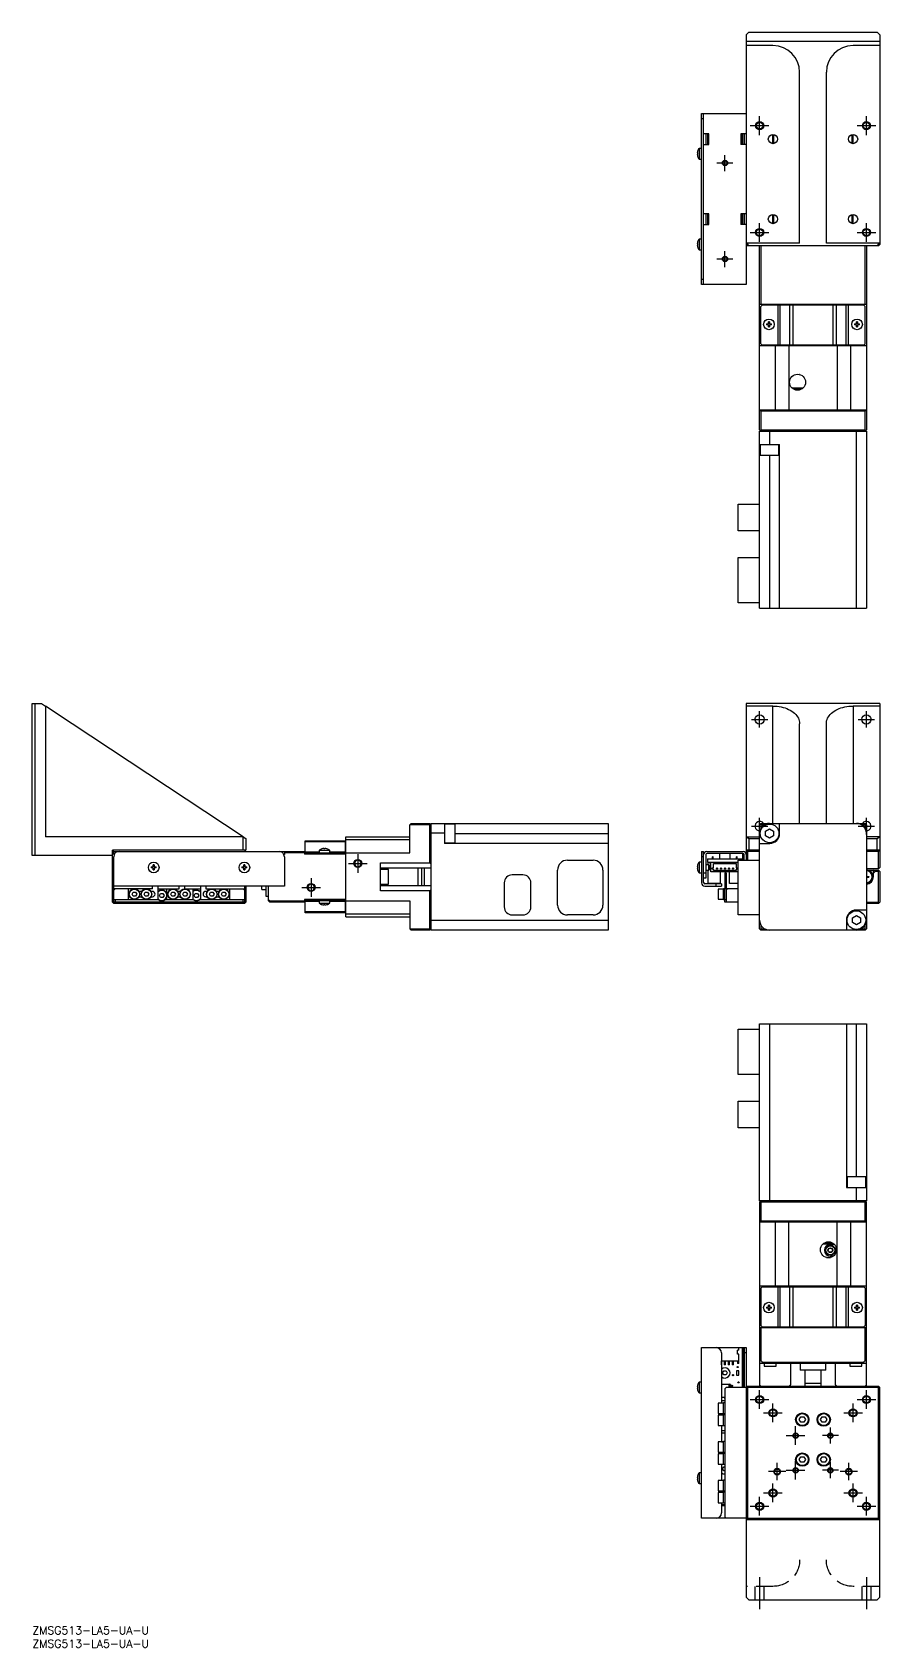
# Model space of a CAD drawing. Extents: x 0 to 679, y -8 to 598.
# Drawn here: x 0 to 318, y -8 to 598 of the extents above; entities that cross this region are included whole.
import ezdxf

# ---------------------------------------------------------------- set-up
doc = ezdxf.new("R2010")
doc.units = 0
doc.header["$LTSCALE"] = 0.5
doc.linetypes.add('CENTER', pattern=[50.8, 31.75, -6.35, 6.35, -6.35])
doc.linetypes.add('DASHED', pattern=[19.05, 12.7, -6.35])
for name, color, linetype in [('MSM_CENTER', 1, 'CENTER'), ('MSM_CONTINUOUS', 7, 'CONTINUOUS'), ('MSM_DASHED', 4, 'DASHED'), ('MSM_NARROW', 5, 'CONTINUOUS'), ('MSM_PART_NUMBER', 7, 'CONTINUOUS')]:
    doc.layers.add(name, color=color, linetype=linetype)
doc.styles.get("Standard").update_dxf_attribs({"font": 'txt.shx', "height": 1, "bigfont": 'bigfont.shx'})

# ---------------------------------------------------------------- blocks, each defined once
blk = doc.blocks.new('*U2')
at = {"layer": 'MSM_PART_NUMBER'}
blk.add_text('ZMSG513-LA5-UA-U', height=3, dxfattribs=at).set_placement((0, -3))
blk = doc.blocks.new('*U3')
at = {"layer": 'MSM_PART_NUMBER'}
blk.add_text('ZMSG513-LA5-UA-U', height=3, dxfattribs=at).set_placement((0, -8))

msp = doc.modelspace()

# ---------------------------------------------------------------- linework, layer by layer
at = {"layer": 'MSM_CENTER'}
for p, q in [((272.64, 559.12), (272.64, 566.12)), ((312.64, 559.12), (312.64, 566.12)), ((269.14, 562.62), (276.14, 562.62)), ((309.14, 562.62), (316.14, 562.62)), ((259.64, 545.62), (259.64, 551.62)), ((262.64, 548.62), (256.64, 548.62)), ((269.14, 522.62), (276.14, 522.62)), ((272.64, 519.12), (272.64, 526.12)), ((309.14, 522.62), (316.14, 522.62)), ((312.64, 519.12), (312.64, 526.12)), ((259.64, 509.62), (259.64, 515.62)), ((262.64, 512.62), (256.64, 512.62)), ((269.54, 340.03), (275.74, 340.03)), ((272.64, 336.93), (272.64, 343.13)), ((309.54, 340.03), (315.74, 340.03)), ((312.64, 336.93), (312.64, 343.13)), ((272.64, 296.93), (272.64, 303.13)), ((312.64, 296.93), (312.64, 303.13)), ((269.54, 300.03), (275.74, 300.03)), ((309.54, 300.03), (315.74, 300.03)), ((118.5, 286.03), (125.5, 286.03)), ((122, 289.53), (122, 282.53)), ((104.5, 280.53), (104.5, 273.53)), ((101, 277.03), (108, 277.03)), ((269.14, 85), (276.14, 85)), ((272.64, 81.5), (272.64, 88.5)), ((309.14, 85), (316.14, 85)), ((312.64, 81.5), (312.64, 88.5)), ((274.14, 80), (281.14, 80)), ((277.64, 76.5), (277.64, 83.5)), ((304.14, 80), (311.14, 80)), ((307.64, 76.5), (307.64, 83.5)), ((286.14, 68), (286.14, 75)), ((299.14, 68.5), (299.14, 74.5)), ((282.64, 71.5), (289.64, 71.5)), ((302.14, 71.5), (296.14, 71.5)), ((279.19, 54.75), (279.19, 61.25)), ((286.14, 55), (286.14, 62)), ((299.14, 55.5), (299.14, 61.5)), ((306.09, 54.75), (306.09, 61.25)), ((282.44, 58), (275.94, 58)), ((282.64, 58.5), (289.64, 58.5)), ((302.14, 58.5), (296.14, 58.5)), ((309.34, 58), (302.84, 58)), ((272.64, 41.5), (272.64, 48.5)), ((274.14, 50), (281.14, 50)), ((277.64, 46.5), (277.64, 53.5)), ((304.14, 50), (311.14, 50)), ((307.64, 46.5), (307.64, 53.5)), ((312.64, 41.5), (312.64, 48.5)), ((269.14, 45), (276.14, 45)), ((309.14, 45), (316.14, 45)), ((272.64, 18.5), (272.64, 6.5)), ((312.64, 18.5), (312.64, 6.5))]:
    msp.add_line(p, q, dxfattribs=at)
at = {"layer": 'MSM_CONTINUOUS'}
for p, q in [((268.64, 597.62), (267.64, 596.62)), ((267.64, 596.62), (267.64, 503.12)), ((317.64, 594.12), (267.64, 594.12)), ((268.64, 597.62), (316.64, 597.62)), ((317.64, 596.62), (316.64, 597.62)), ((317.64, 596.62), (317.64, 518.12)), ((277.64, 592.62), (267.64, 592.62)), ((317.64, 592.62), (307.64, 592.62)), ((287.64, 518.58), (287.64, 582.62)), ((297.64, 518.58), (297.64, 582.62)), ((250.84, 503.12), (250.84, 567.12)), ((250.84, 567.12), (267.64, 567.12)), ((251.64, 565.12), (250.84, 565.12)), ((251.64, 503.12), (251.64, 567.12)), ((253.64, 559.62), (251.64, 559.62)), ((252.44, 559.62), (252.44, 555.62)), ((253.14, 559.62), (253.14, 555.62)), ((253.64, 555.62), (253.64, 559.62)), ((267.64, 559.62), (265.64, 559.62)), ((265.64, 559.62), (265.64, 555.62)), ((266.14, 555.62), (266.14, 559.62)), ((266.34, 555.62), (266.34, 559.62)), ((266.84, 559.62), (266.84, 555.62)), ((277.64, 555.87), (277.64, 559.37)), ((277.99, 555.91), (277.99, 559.34)), ((307.29, 555.91), (307.29, 559.34)), ((307.64, 555.87), (307.64, 559.37)), ((249.25, 552.32), (249.38, 552.32)), ((249.38, 551.92), (249.25, 551.92)), ((249.38, 553.07), (249.38, 553.05)), ((249.38, 552.32), (249.38, 551.92)), ((249.38, 551.19), (249.38, 551.17)), ((249.94, 554.12), (249.94, 550.12)), ((250.84, 554.12), (249.94, 554.12)), ((251.64, 555.62), (253.64, 555.62)), ((267.64, 555.62), (265.64, 555.62)), ((249.94, 550.12), (250.84, 550.12)), ((253.64, 529.62), (251.64, 529.62)), ((252.44, 529.62), (252.44, 525.62)), ((253.14, 529.62), (253.14, 525.62)), ((253.64, 525.62), (253.64, 529.62)), ((267.64, 529.62), (265.64, 529.62)), ((265.64, 529.62), (265.64, 525.62)), ((266.14, 525.62), (266.14, 529.62)), ((266.34, 525.62), (266.34, 529.62)), ((266.84, 529.62), (266.84, 525.62)), ((277.64, 525.87), (277.64, 529.37)), ((277.99, 525.91), (277.99, 529.34)), ((307.29, 525.91), (307.29, 529.34)), ((307.64, 525.87), (307.64, 529.37)), ((251.64, 525.62), (253.64, 525.62)), ((267.64, 525.62), (265.64, 525.62)), ((249.25, 518.32), (249.38, 518.32)), ((249.38, 517.92), (249.25, 517.92)), ((249.38, 519.07), (249.38, 519.05)), ((249.38, 518.32), (249.38, 517.92)), ((249.38, 517.19), (249.38, 517.17)), ((249.94, 520.12), (249.94, 516.12)), ((250.84, 520.12), (249.94, 520.12)), ((249.94, 516.12), (250.84, 516.12)), ((267.64, 518.62), (267.68, 518.58)), ((267.64, 518.12), (268.14, 517.62)), ((267.68, 518.58), (268.64, 517.62)), ((287.64, 518.58), (267.68, 518.58)), ((267.89, 517.87), (268.14, 518.12)), ((317.14, 517.62), (268.14, 517.62)), ((272.64, 448.62), (272.64, 517.62)), ((273.14, 517.62), (273.14, 495.62)), ((317.6, 518.58), (297.64, 518.58)), ((312.14, 495.62), (312.14, 517.62)), ((312.64, 517.62), (312.64, 448.62)), ((316.64, 517.62), (317.6, 518.58)), ((317.14, 518.12), (317.39, 517.87)), ((317.64, 518.12), (317.14, 517.62)), ((317.6, 518.58), (317.64, 518.62)), ((250.84, 505.12), (251.64, 505.12)), ((267.64, 503.12), (250.84, 503.12)), ((312.64, 495.62), (272.64, 495.62)), ((273.64, 495.32), (273.14, 494.82)), ((273.14, 480.82), (273.14, 494.82)), ((311.64, 495.32), (273.64, 495.32)), ((278.39, 495.62), (278.39, 495.32)), ((278.89, 495.62), (278.89, 495.32)), ((279.52, 480.32), (279.52, 495.32)), ((280.22, 495.32), (280.22, 480.32)), ((283.99, 480.32), (283.99, 495.32)), ((284.39, 495.32), (284.39, 495.62)), ((285.05, 495.32), (285.05, 480.32)), ((287.84, 495.62), (287.64, 495.42)), ((297.64, 495.42), (287.64, 495.42)), ((287.64, 495.42), (287.64, 495.32)), ((297.64, 495.42), (297.44, 495.62)), ((297.64, 495.32), (297.64, 495.42)), ((300.22, 480.32), (300.22, 495.32)), ((300.89, 495.62), (300.89, 495.32)), ((301.28, 495.32), (301.28, 480.32)), ((305.05, 480.32), (305.05, 495.32)), ((305.76, 495.32), (305.76, 480.32)), ((306.39, 495.32), (306.39, 495.62)), ((306.89, 495.32), (306.89, 495.62)), ((312.14, 494.82), (311.64, 495.32)), ((312.14, 480.82), (312.14, 494.82)), ((275.21, 488.32), (275.94, 488.32)), ((275.94, 487.92), (275.21, 487.92)), ((275.94, 488.32), (275.94, 489.05)), ((275.94, 487.19), (275.94, 487.92)), ((276.34, 489.05), (276.34, 488.32)), ((276.34, 488.32), (277.07, 488.32)), ((276.34, 487.92), (276.34, 487.19)), ((277.07, 487.92), (276.34, 487.92)), ((308.21, 488.32), (308.94, 488.32)), ((308.94, 487.92), (308.21, 487.92)), ((308.94, 488.32), (308.94, 489.05)), ((308.94, 487.19), (308.94, 487.92)), ((309.34, 489.05), (309.34, 488.32)), ((309.34, 488.32), (310.07, 488.32)), ((309.34, 487.92), (309.34, 487.19)), ((310.07, 487.92), (309.34, 487.92)), ((312.64, 480.12), (272.64, 480.12)), ((273.14, 480.82), (273.64, 480.32)), ((311.64, 480.32), (273.64, 480.32)), ((278.39, 480.32), (278.39, 480.12)), ((278.64, 456.12), (278.64, 480.12)), ((281.64, 480.32), (281.64, 480.12)), ((282.64, 480.32), (282.64, 480.12)), ((283.64, 480.12), (283.64, 456.12)), ((284.76, 480.32), (284.76, 480.29)), ((284.76, 480.29), (300.52, 480.29)), ((285.36, 480.29), (285.36, 480.12)), ((285.81, 480.32), (285.81, 480.29)), ((286.4, 480.32), (286.4, 480.29)), ((287.86, 480.12), (287.86, 480.29)), ((290.36, 480.12), (290.36, 480.29)), ((294.91, 480.29), (294.91, 480.12)), ((297.41, 480.29), (297.41, 480.12)), ((298.88, 480.32), (298.88, 480.29)), ((299.46, 480.32), (299.46, 480.29)), ((299.91, 480.12), (299.91, 480.29)), ((300.52, 480.29), (300.52, 480.32)), ((301.64, 480.12), (301.64, 456.12)), ((302.64, 480.12), (302.64, 480.32)), ((303.64, 480.12), (303.64, 480.32)), ((306.64, 480.12), (306.64, 456.12)), ((306.89, 480.12), (306.89, 480.32)), ((311.64, 480.32), (312.14, 480.82)), ((287.42, 469.32), (287.42, 469.36)), ((287.61, 469.32), (287.42, 469.32)), ((288.88, 464.22), (284.8, 464.22)), ((288.5, 463.92), (285.18, 463.92)), ((273.14, 455.62), (272.64, 456.12)), ((272.64, 456.12), (312.64, 456.12)), ((273.14, 455.62), (273.14, 448.62)), ((312.14, 455.62), (273.14, 455.62)), ((312.64, 456.12), (312.14, 455.62)), ((312.14, 448.62), (312.14, 455.62)), ((272.64, 448.62), (273.14, 448.12)), ((272.89, 448.37), (273.14, 448.62)), ((273.14, 448.62), (312.14, 448.62)), ((312.14, 448.62), (312.39, 448.37)), ((312.64, 448.62), (312.14, 448.12)), ((272.64, 448.12), (312.64, 448.12)), ((272.64, 381.72), (272.64, 448.12)), ((272.64, 443.12), (280.13, 443.12)), ((272.87, 443.12), (272.87, 439.12)), ((276.34, 448.12), (276.34, 443.12)), ((279.87, 439.12), (279.87, 443.12)), ((280.13, 381.72), (280.13, 443.12)), ((308.94, 381.72), (308.94, 448.12)), ((312.64, 448.12), (312.64, 381.72)), ((272.87, 439.12), (279.87, 439.12)), ((276.43, 381.72), (276.43, 439.12)), ((264.64, 410.72), (264.64, 420.72)), ((264.64, 420.72), (272.64, 420.72)), ((272.64, 410.72), (264.64, 410.72)), ((264.64, 383.72), (264.64, 400.72)), ((264.64, 400.72), (272.64, 400.72)), ((272.64, 383.72), (264.64, 383.72)), ((272.64, 381.72), (312.64, 381.72)), ((0, 289.03), (0, 346.03)), ((0, 346.03), (3.5, 346.03)), ((1, 346.03), (1, 289.03)), ((3.5, 346.03), (5, 345.04)), ((317.64, 346.03), (267.64, 346.03)), ((267.64, 346.03), (267.64, 287.23)), ((317.64, 346.03), (317.64, 284.53)), ((5, 345.04), (5, 296.03)), ((15, 338.42), (5, 345.04)), ((277.64, 345.04), (267.64, 345.04)), ((277.64, 345.04), (278.42, 345.02)), ((277.64, 301.03), (277.64, 345.04)), ((278.42, 345.02), (279.2, 344.96)), ((279.2, 344.96), (279.97, 344.85)), ((279.97, 344.85), (280.73, 344.71)), ((280.73, 344.71), (281.46, 344.53)), ((281.46, 344.53), (282.18, 344.32)), ((282.18, 344.32), (282.86, 344.06)), ((282.86, 344.06), (283.51, 343.77)), ((283.51, 343.77), (284.13, 343.45)), ((284.13, 343.45), (284.71, 343.1)), ((284.71, 343.1), (285.24, 342.72)), ((285.24, 342.72), (285.73, 342.31)), ((285.73, 342.31), (286.16, 341.88)), ((286.16, 341.88), (286.55, 341.42)), ((286.55, 341.42), (286.88, 340.95)), ((286.88, 340.95), (287.15, 340.46)), ((287.15, 340.46), (287.36, 339.96)), ((287.36, 339.96), (287.51, 339.45)), ((287.51, 339.45), (287.61, 338.94)), ((297.67, 338.94), (297.76, 339.45)), ((297.76, 339.45), (297.91, 339.96)), ((297.91, 339.96), (298.13, 340.46)), ((298.13, 340.46), (298.4, 340.95)), ((298.4, 340.95), (298.73, 341.42)), ((298.73, 341.42), (299.11, 341.88)), ((299.11, 341.88), (299.55, 342.31)), ((299.55, 342.31), (300.03, 342.72)), ((300.03, 342.72), (300.57, 343.1)), ((300.57, 343.1), (301.14, 343.45)), ((301.14, 343.45), (301.76, 343.77)), ((301.76, 343.77), (302.41, 344.06)), ((302.41, 344.06), (303.1, 344.32)), ((303.1, 344.32), (303.81, 344.53)), ((303.81, 344.53), (304.55, 344.71)), ((304.55, 344.71), (305.3, 344.85)), ((305.3, 344.85), (306.07, 344.96)), ((306.07, 344.96), (306.85, 345.02)), ((306.85, 345.02), (307.64, 345.04)), ((317.64, 345.04), (307.64, 345.04)), ((307.64, 345.04), (307.64, 301.03)), ((79.04, 296.03), (15, 338.42)), ((287.61, 338.94), (287.64, 338.42)), ((287.64, 301.03), (287.64, 338.42)), ((297.64, 338.42), (297.67, 338.94)), ((297.64, 301.03), (297.64, 338.42)), ((142, 301.03), (141.5, 300.53)), ((141.5, 290.03), (141.5, 300.53)), ((149, 300.53), (141.5, 300.53)), ((142, 301.03), (149, 301.03)), ((149.5, 300.53), (149, 301.03)), ((149, 300.53), (149.25, 300.78)), ((149, 286.28), (149, 300.53)), ((149.5, 261.03), (149.5, 301.03)), ((149.5, 301.03), (215.9, 301.03)), ((154.5, 297.33), (149.5, 297.33)), ((154.5, 301.03), (154.5, 293.54)), ((158.5, 300.79), (154.5, 300.79)), ((158.5, 293.79), (158.5, 300.79)), ((158.5, 297.24), (215.9, 297.24)), ((215.9, 301.03), (215.9, 261.03)), ((272.64, 300.53), (273.14, 301.03)), ((272.64, 261.53), (272.64, 300.53)), ((272.89, 300.78), (273.14, 300.53)), ((273.14, 301.03), (312.14, 301.03)), ((273.14, 300.53), (273.14, 299.19)), ((274.48, 300.53), (273.14, 300.53)), ((274.87, 298.16), (276.37, 299.03)), ((274.87, 296.43), (274.87, 298.16)), ((276.37, 299.03), (277.87, 298.16)), ((277.87, 298.16), (277.87, 296.43)), ((280.13, 297.24), (280.13, 301.03)), ((312.14, 300.53), (310.79, 300.53)), ((312.14, 301.03), (312.64, 300.53)), ((312.39, 300.78), (312.14, 300.53)), ((312.14, 299.19), (312.14, 300.53)), ((312.64, 300.53), (312.64, 261.53)), ((79.04, 296.03), (5, 296.03)), ((80, 291.03), (30, 291.03)), ((30.5, 291.03), (30, 290.53)), ((30, 283.33), (30, 291.03)), ((30.25, 290.78), (30.5, 290.53)), ((79, 291.03), (79, 296.03)), ((79.04, 296.03), (80, 295.4)), ((80, 290.53), (79.5, 291.03)), ((79.5, 290.53), (79.75, 290.78)), ((80, 295.4), (80, 291.03)), ((102.3, 289.53), (102.3, 294.53)), ((102.3, 294.53), (117.3, 294.53)), ((117.3, 294.09), (102.3, 294.09)), ((111.5, 290.93), (107.5, 290.93)), ((107.5, 290.93), (107.5, 290.03)), ((108.57, 291.49), (108.55, 291.49)), ((109.3, 291.49), (109.3, 291.62)), ((109.7, 291.49), (109.3, 291.49)), ((109.7, 291.62), (109.7, 291.49)), ((110.45, 291.49), (110.43, 291.49)), ((111.5, 290.03), (111.5, 290.93)), ((117.3, 294.53), (117.3, 289.53)), ((117.5, 266.03), (117.5, 296.03)), ((117.5, 296.03), (141.5, 296.03)), ((117.5, 295.03), (141.5, 295.03)), ((154.5, 293.79), (158.5, 293.79)), ((215.9, 293.54), (154.5, 293.54)), ((267.64, 296.03), (272.64, 296.03)), ((267.64, 290.53), (268.14, 291.03)), ((272.64, 291.03), (267.64, 291.03)), ((267.68, 296.03), (268.64, 295.4)), ((268.14, 290.53), (267.89, 290.78)), ((268.64, 295.4), (268.64, 291.03)), ((268.64, 295.4), (272.64, 295.4)), ((272.64, 293.54), (276.43, 293.54)), ((276.37, 295.56), (274.87, 296.43)), ((277.87, 296.43), (276.37, 295.56)), ((317.64, 296.03), (312.64, 296.03)), ((312.64, 295.4), (316.64, 295.4)), ((317.64, 291.03), (312.64, 291.03)), ((316.64, 295.4), (317.6, 296.03)), ((316.64, 291.03), (316.64, 295.4)), ((317.14, 291.03), (317.64, 290.53)), ((317.39, 290.78), (317.14, 290.53)), ((30, 289.03), (0, 289.03)), ((30.5, 289.33), (30.5, 290.53)), ((30.5, 290.53), (102, 290.53)), ((30.67, 289.33), (30.5, 289.33)), ((30.5, 271.53), (30.5, 288.53)), ((44.57, 284.73), (45.3, 284.73)), ((45.3, 284.73), (45.3, 285.46)), ((45.7, 285.46), (45.7, 284.73)), ((45.7, 284.73), (46.43, 284.73)), ((78.57, 284.73), (79.3, 284.73)), ((79.3, 284.73), (79.3, 285.46)), ((79.7, 285.46), (79.7, 284.73)), ((79.7, 284.73), (80.43, 284.73)), ((94.5, 289.33), (94.33, 289.33)), ((94.5, 290.53), (94.5, 289.33)), ((102, 290.03), (94.5, 290.03)), ((94.5, 288.53), (94.5, 277.53)), ((102, 290.53), (102, 289.53)), ((117.5, 289.53), (102, 289.53)), ((102.3, 290.32), (107.5, 290.32)), ((102.3, 290.03), (117.3, 290.03)), ((102.8, 290.03), (102.8, 289.53)), ((111.5, 290.32), (117.3, 290.32)), ((116.8, 289.53), (116.8, 290.03)), ((117.5, 290.03), (141.5, 290.03)), ((130.5, 286.28), (149, 286.28)), ((130.5, 275.78), (130.5, 286.28)), ((149.5, 285.78), (149, 286.28)), ((200.6, 287.23), (210.2, 287.23)), ((249.25, 284.73), (249.38, 284.73)), ((249.38, 285.48), (249.38, 285.46)), ((249.38, 284.73), (249.38, 284.33)), ((249.94, 286.53), (249.94, 282.53)), ((250.84, 286.53), (249.94, 286.53)), ((250.84, 290.53), (250.84, 278.73)), ((250.84, 290.53), (251.64, 290.53)), ((251.64, 288.53), (250.84, 288.53)), ((251.64, 278.83), (251.64, 290.53)), ((252.44, 289.33), (252.44, 280.53)), ((253.64, 285.53), (252.44, 285.53)), ((252.84, 290.53), (266.44, 290.53)), ((266.44, 289.73), (252.84, 289.73)), ((253.14, 287.73), (253.14, 286.53)), ((253.14, 287.73), (266.14, 287.73)), ((253.14, 286.53), (264.64, 286.53)), ((253.39, 285.53), (253.39, 286.53)), ((253.64, 283.53), (253.64, 285.53)), ((253.84, 285.33), (253.64, 285.53)), ((253.84, 285.33), (253.84, 283.73)), ((253.93, 286.53), (253.93, 285.98)), ((254.39, 285.98), (253.93, 285.98)), ((254.39, 282.83), (254.39, 286.53)), ((255.01, 287.73), (255.01, 288.53)), ((255.26, 288.53), (255.01, 288.53)), ((255.26, 287.73), (255.26, 288.53)), ((255.39, 286.03), (263.89, 286.03)), ((255.39, 284.38), (255.39, 286.03)), ((257.64, 289.73), (257.64, 287.73)), ((261.64, 287.73), (261.64, 289.73)), ((263.89, 286.03), (263.89, 284.38)), ((264.26, 288.53), (264.01, 288.53)), ((264.01, 287.73), (264.01, 288.53)), ((264.26, 287.73), (264.26, 288.53)), ((264.64, 266.73), (264.64, 287.23)), ((264.64, 287.23), (272.64, 287.23)), ((266.14, 287.73), (266.14, 287.23)), ((266.78, 289.53), (266.34, 289.53)), ((266.34, 287.24), (266.34, 289.53)), ((266.84, 287.23), (266.84, 289.33)), ((272.64, 290.53), (268.14, 290.53)), ((268.14, 290.53), (268.14, 287.23)), ((317.14, 290.53), (312.64, 290.53)), ((317.14, 284.03), (317.14, 290.53)), ((30.5, 284.53), (30, 284.03)), ((30.5, 284.03), (30, 284.03)), ((30, 283.83), (30.5, 283.83)), ((30.5, 283.53), (30, 283.03)), ((30.1, 283.23), (30, 283.33)), ((30, 271.53), (30, 283.03)), ((30.1, 283.13), (30.1, 283.33)), ((30.5, 283.03), (30.25, 283.28)), ((30.5, 283.63), (30.4, 283.63)), ((30.4, 283.63), (30.4, 283.43)), ((45.3, 284.33), (44.57, 284.33)), ((45.3, 283.6), (45.3, 284.33)), ((45.7, 284.33), (45.7, 283.6)), ((46.43, 284.33), (45.7, 284.33)), ((79.3, 284.33), (78.57, 284.33)), ((79.3, 283.6), (79.3, 284.33)), ((79.7, 284.33), (79.7, 283.6)), ((80.43, 284.33), (79.7, 284.33)), ((149.5, 284.28), (130.5, 284.28)), ((133.5, 283.78), (130.5, 283.78)), ((133.5, 278.28), (133.5, 283.78)), ((144.5, 284.28), (144.5, 277.78)), ((146, 277.78), (146, 284.28)), ((147, 277.78), (147, 284.28)), ((176.9, 278.73), (176.9, 269.73)), ((183.9, 281.73), (179.9, 281.73)), ((186.9, 269.73), (186.9, 278.73)), ((196.9, 270.43), (196.9, 283.53)), ((213.9, 283.53), (213.9, 270.43)), ((249.38, 284.33), (249.25, 284.33)), ((249.38, 283.6), (249.38, 283.58)), ((249.94, 282.53), (250.84, 282.53)), ((251.64, 282.53), (252.44, 282.53)), ((252.44, 280.53), (251.64, 280.53)), ((252.44, 283.53), (253.64, 283.53)), ((253.39, 278.53), (253.39, 283.53)), ((253.64, 283.53), (253.84, 283.73)), ((264.64, 282.83), (254.39, 282.83)), ((254.39, 278.53), (254.39, 278.63)), ((254.39, 278.63), (256.89, 278.63)), ((254.89, 284.38), (255.39, 284.38)), ((254.89, 283.88), (254.89, 284.38)), ((255.39, 283.88), (254.89, 283.88)), ((255.19, 278.63), (255.19, 278.53)), ((255.39, 283.33), (255.39, 283.88)), ((263.89, 283.33), (255.39, 283.33)), ((255.56, 278.63), (255.56, 278.53)), ((255.71, 278.63), (255.71, 278.53)), ((256.09, 278.63), (256.09, 278.53)), ((256.89, 278.53), (256.89, 278.63)), ((257.89, 282.83), (257.89, 278.53)), ((259.64, 282.53), (260.14, 282.53)), ((259.64, 282.53), (259.64, 276.53)), ((260.14, 282.53), (260.14, 271.53)), ((261.39, 278.53), (261.39, 282.83)), ((263.89, 284.38), (264.39, 284.38)), ((263.89, 283.88), (263.89, 283.33)), ((264.39, 283.88), (263.89, 283.88)), ((264.39, 284.38), (264.39, 283.88)), ((317.14, 284.03), (312.64, 284.03)), ((312.68, 282.03), (312.64, 282.03)), ((312.64, 281.5), (312.68, 281.5)), ((312.64, 280.57), (312.68, 280.56)), ((312.68, 280.03), (312.64, 280.03)), ((312.68, 282.03), (312.68, 281.24)), ((312.68, 280.83), (312.68, 280.03)), ((312.74, 281.18), (313.54, 281.18)), ((312.74, 280.89), (313.54, 280.89)), ((313.01, 280.89), (313.01, 281.18)), ((313.25, 283.53), (317.14, 283.53)), ((313.54, 281.18), (313.54, 280.89)), ((315.34, 281.03), (315.34, 283.53)), ((315.94, 283.03), (315.34, 283.45)), ((315.34, 282.43), (315.94, 283.03)), ((317.14, 283.03), (315.94, 283.03)), ((317.64, 284.53), (317.14, 284.03)), ((317.14, 283.53), (317.64, 283.03)), ((317.39, 283.28), (317.14, 283.03)), ((317.14, 271.53), (317.14, 283.03)), ((317.64, 283.03), (317.64, 271.53)), ((94.5, 277.53), (30.5, 277.53)), ((30.5, 276.03), (31, 276.53)), ((45, 276.53), (30.5, 276.53)), ((30.5, 272.53), (47.18, 272.53)), ((31, 272.53), (31, 271.53)), ((36, 272.53), (36, 276.53)), ((37.38, 274.53), (37.82, 275.28)), ((37.82, 273.78), (37.38, 274.53)), ((37.82, 275.28), (38.68, 275.28)), ((38.68, 273.78), (37.82, 273.78)), ((38.68, 275.28), (39.12, 274.53)), ((39.12, 274.53), (38.68, 273.78)), ((41.02, 275.53), (39.98, 275.53)), ((39.98, 273.53), (41.02, 273.53)), ((41.88, 274.53), (42.32, 275.28)), ((42.32, 273.78), (41.88, 274.53)), ((42.32, 275.28), (43.18, 275.28)), ((43.18, 273.78), (42.32, 273.78)), ((43.18, 275.28), (43.62, 274.53)), ((43.62, 274.53), (43.18, 273.78)), ((45, 275.53), (44.48, 275.53)), ((44.48, 273.53), (45, 273.53)), ((45, 276.53), (45, 277.53)), ((47, 277.53), (47, 272.53)), ((47, 276.53), (55, 276.53)), ((47.63, 274.03), (48.07, 274.78)), ((48.07, 273.28), (47.63, 274.03)), ((48.07, 274.78), (48.93, 274.78)), ((48.93, 273.28), (48.07, 273.28)), ((48.93, 274.78), (49.37, 274.03)), ((49.37, 274.03), (48.93, 273.28)), ((49.82, 272.53), (60.3, 272.53)), ((50.3, 276.53), (50.3, 272.53)), ((51.88, 274.53), (52.32, 275.28)), ((52.32, 273.78), (51.88, 274.53)), ((52.32, 275.28), (53.18, 275.28)), ((53.18, 273.78), (52.32, 273.78)), ((53.18, 275.28), (53.62, 274.53)), ((53.62, 274.53), (53.18, 273.78)), ((55.52, 275.53), (54.48, 275.53)), ((54.48, 273.53), (55.52, 273.53)), ((55, 276.53), (55, 277.53)), ((56.38, 274.53), (56.82, 275.28)), ((56.82, 273.78), (56.38, 274.53)), ((56.82, 275.28), (57.68, 275.28)), ((57.68, 273.78), (56.82, 273.78)), ((57, 277.53), (57, 276.53)), ((57, 276.53), (63, 276.53)), ((57.68, 275.28), (58.12, 274.53)), ((58.12, 274.53), (57.68, 273.78)), ((60.3, 272.53), (60.3, 276.53)), ((60.63, 274.03), (61.07, 274.78)), ((61.07, 273.28), (60.63, 274.03)), ((61.07, 274.78), (61.93, 274.78)), ((61.93, 273.28), (61.07, 273.28)), ((61.93, 274.78), (62.37, 274.03)), ((62.37, 274.03), (61.93, 273.28)), ((62.82, 272.53), (79.5, 272.53)), ((63, 277.53), (63, 272.53)), ((65, 277.53), (65, 276.53)), ((65, 276.53), (79.5, 276.53)), ((65.52, 275.53), (65, 275.53)), ((65, 273.53), (65.52, 273.53)), ((66.38, 274.53), (66.82, 275.28)), ((66.82, 273.78), (66.38, 274.53)), ((66.82, 275.28), (67.68, 275.28)), ((67.68, 273.78), (66.82, 273.78)), ((67.68, 275.28), (68.12, 274.53)), ((68.12, 274.53), (67.68, 273.78)), ((70.02, 275.53), (68.98, 275.53)), ((68.98, 273.53), (70.02, 273.53)), ((70.88, 274.53), (71.32, 275.28)), ((71.32, 273.78), (70.88, 274.53)), ((71.32, 275.28), (72.18, 275.28)), ((72.18, 273.78), (71.32, 273.78)), ((72.18, 275.28), (72.62, 274.53)), ((72.62, 274.53), (72.18, 273.78)), ((74, 272.53), (74, 276.53)), ((79, 276.53), (79.5, 276.03)), ((79, 271.53), (79, 272.53)), ((79.5, 277.53), (79.5, 271.53)), ((80, 277.53), (80, 271.53)), ((86, 276.28), (86, 277.53)), ((86, 276.28), (87.5, 276.28)), ((87.5, 277.53), (87.5, 273.78)), ((87.5, 273.78), (88.5, 273.78)), ((88.5, 272.03), (88.5, 277.53)), ((117.5, 272.53), (102, 272.53)), ((102, 272.53), (102, 271.53)), ((102.3, 267.53), (102.3, 272.53)), ((102.8, 272.53), (102.8, 272.03)), ((116.8, 272.03), (116.8, 272.53)), ((117.3, 272.53), (117.3, 267.53)), ((130.5, 278.28), (133.5, 278.28)), ((130.5, 277.78), (149.5, 277.78)), ((149, 275.78), (130.5, 275.78)), ((149, 275.78), (149.5, 276.28)), ((149, 261.53), (149, 275.78)), ((252.04, 277.53), (258.34, 277.53)), ((258.34, 278.33), (252.14, 278.33)), ((254.39, 278.53), (253.39, 278.53)), ((255.19, 278.53), (256.09, 278.53)), ((256.34, 277.53), (256.34, 278.33)), ((257.89, 278.53), (256.89, 278.53)), ((257.14, 276.43), (257.14, 272.63)), ((259.14, 276.43), (257.14, 276.43)), ((257.14, 272.63), (259.14, 272.63)), ((258.34, 278.33), (258.34, 277.53)), ((259.14, 272.53), (259.14, 276.53)), ((264.64, 276.53), (259.14, 276.53)), ((259.14, 272.53), (260.14, 272.53)), ((259.64, 272.53), (259.64, 276.53)), ((259.64, 271.53), (259.64, 272.53)), ((260.14, 276.03), (260.64, 276.53)), ((264.64, 278.53), (261.39, 278.53)), ((30, 271.53), (30.5, 271.03)), ((30.25, 271.28), (30.5, 271.53)), ((79.5, 271.53), (30.5, 271.53)), ((79.5, 271.03), (30.5, 271.03)), ((79.5, 271.53), (79.75, 271.28)), ((79.5, 271.03), (80, 271.53)), ((88.5, 272.34), (89.11, 272.03)), ((89, 271.53), (88.5, 272.03)), ((102, 271.53), (89, 271.53)), ((89.11, 272.03), (102, 272.03)), ((89.11, 272.03), (89.61, 271.53)), ((117.3, 272.03), (102.3, 272.03)), ((107.5, 271.74), (102.3, 271.74)), ((102.3, 267.97), (117.3, 267.97)), ((117.3, 267.53), (102.3, 267.53)), ((107.5, 272.03), (107.5, 271.13)), ((107.5, 271.13), (111.5, 271.13)), ((108.55, 270.57), (108.57, 270.57)), ((109.3, 270.57), (109.7, 270.57)), ((109.3, 270.44), (109.3, 270.57)), ((109.7, 270.57), (109.7, 270.44)), ((110.43, 270.57), (110.45, 270.57)), ((111.5, 271.13), (111.5, 272.03)), ((117.3, 271.74), (111.5, 271.74)), ((117.5, 272.03), (141.5, 272.03)), ((141.5, 267.03), (117.5, 267.03)), ((141.5, 272.03), (141.5, 261.53)), ((179.9, 266.73), (183.9, 266.73)), ((210.2, 266.73), (200.6, 266.73)), ((264.64, 271.53), (259.64, 271.53)), ((272.64, 266.73), (264.64, 266.73)), ((307.4, 265.63), (308.9, 266.5)), ((312.64, 268.52), (308.85, 268.52)), ((308.9, 266.5), (310.4, 265.63)), ((312.64, 271.53), (317.14, 271.53)), ((317.14, 271.03), (312.64, 271.03)), ((317.14, 271.53), (317.39, 271.28)), ((317.64, 271.53), (317.14, 271.03)), ((117.5, 266.03), (141.5, 266.03)), ((141.5, 261.53), (142, 261.03)), ((141.5, 261.53), (149, 261.53)), ((149, 261.03), (142, 261.03)), ((149.25, 261.28), (149, 261.53)), ((149, 261.03), (149.5, 261.53)), ((149.5, 264.73), (215.9, 264.73)), ((215.9, 261.03), (149.5, 261.03)), ((273.14, 261.03), (272.64, 261.53)), ((273.14, 261.53), (272.89, 261.28)), ((273.14, 262.87), (273.14, 261.53)), ((273.14, 261.53), (274.48, 261.53)), ((312.14, 261.03), (273.14, 261.03)), ((305.15, 264.82), (305.15, 261.03)), ((307.4, 263.9), (307.4, 265.63)), ((308.9, 263.03), (307.4, 263.9)), ((310.4, 263.9), (308.9, 263.03)), ((310.4, 265.63), (310.4, 263.9)), ((310.79, 261.53), (312.14, 261.53)), ((312.14, 261.53), (312.14, 262.87)), ((312.39, 261.28), (312.14, 261.53)), ((312.64, 261.53), (312.14, 261.03)), ((272.64, 159.5), (272.64, 225.9)), ((272.64, 225.9), (312.64, 225.9)), ((276.34, 225.9), (276.34, 159.5)), ((305.15, 225.9), (305.15, 164.5)), ((308.85, 225.9), (308.85, 168.5)), ((312.64, 225.9), (312.64, 159.5)), ((264.64, 206.9), (264.64, 223.9)), ((264.64, 223.9), (272.64, 223.9)), ((272.64, 206.9), (264.64, 206.9)), ((264.64, 196.9), (272.64, 196.9)), ((264.64, 186.9), (264.64, 196.9)), ((272.64, 186.9), (264.64, 186.9)), ((305.15, 164.5), (312.64, 164.5)), ((312.4, 168.5), (305.4, 168.5)), ((305.4, 168.5), (305.4, 164.5)), ((308.94, 159.5), (308.94, 164.5)), ((312.4, 164.5), (312.4, 168.5)), ((312.64, 159.5), (272.64, 159.5)), ((273.14, 159.5), (272.64, 159)), ((272.64, 159), (272.64, 90)), ((273.14, 159), (272.89, 159.25)), ((273.14, 159), (273.14, 152)), ((312.14, 159), (273.14, 159)), ((312.64, 159), (312.14, 159.5)), ((312.39, 159.25), (312.14, 159)), ((312.14, 152), (312.14, 159)), ((312.64, 90), (312.64, 159)), ((272.64, 151.5), (273.14, 152)), ((312.64, 151.5), (272.64, 151.5)), ((273.14, 152), (312.14, 152)), ((278.64, 127.5), (278.64, 151.5)), ((283.64, 127.5), (283.64, 151.5)), ((301.64, 127.5), (301.64, 151.5)), ((306.64, 151.5), (306.64, 127.5)), ((312.14, 152), (312.64, 151.5)), ((296.4, 143.4), (300.48, 143.4)), ((296.78, 143.7), (300.1, 143.7)), ((298.27, 141), (298.7, 141.75)), ((298.7, 140.25), (298.27, 141)), ((298.7, 141.75), (299.57, 141.75)), ((299.57, 140.25), (298.7, 140.25)), ((299.14, 143.2), (300.67, 143.2)), ((299.57, 141.75), (300, 141)), ((300, 141), (299.57, 140.25)), ((297.67, 138.3), (299.21, 138.3)), ((300.24, 138.8), (299.14, 138.8)), ((312.64, 127.5), (272.64, 127.5)), ((273.64, 127.3), (273.14, 126.8)), ((273.64, 127.3), (311.64, 127.3)), ((279.52, 112.3), (279.52, 127.3)), ((280.22, 127.3), (280.22, 112.3)), ((282.64, 127.5), (282.64, 127.3)), ((283.99, 112.3), (283.99, 127.3)), ((300.52, 127.33), (284.76, 127.33)), ((284.76, 127.33), (284.76, 127.3)), ((285.05, 127.3), (285.05, 112.3)), ((285.36, 127.5), (285.36, 127.33)), ((285.81, 127.3), (285.81, 127.33)), ((286.4, 127.3), (286.4, 127.33)), ((287.86, 127.5), (287.86, 127.33)), ((290.36, 127.33), (290.36, 127.5)), ((294.91, 127.5), (294.91, 127.33)), ((297.41, 127.33), (297.41, 127.5)), ((298.88, 127.3), (298.88, 127.33)), ((299.46, 127.3), (299.46, 127.33)), ((299.91, 127.33), (299.91, 127.5)), ((300.22, 112.3), (300.22, 127.3)), ((300.52, 127.3), (300.52, 127.33)), ((301.28, 127.3), (301.28, 112.3)), ((302.64, 127.3), (302.64, 127.5)), ((305.05, 112.3), (305.05, 127.3)), ((305.76, 127.3), (305.76, 112.3)), ((312.14, 126.8), (311.64, 127.3)), ((273.14, 126.8), (273.14, 112.8)), ((312.14, 126.8), (312.14, 112.8)), ((275.21, 119.7), (275.94, 119.7)), ((275.94, 119.3), (275.21, 119.3)), ((275.94, 119.7), (275.94, 120.43)), ((275.94, 118.57), (275.94, 119.3)), ((276.34, 120.43), (276.34, 119.7)), ((276.34, 119.7), (277.07, 119.7)), ((276.34, 119.3), (276.34, 118.57)), ((277.07, 119.3), (276.34, 119.3)), ((308.21, 119.7), (308.94, 119.7)), ((308.94, 119.3), (308.21, 119.3)), ((308.94, 119.7), (308.94, 120.43)), ((308.94, 118.57), (308.94, 119.3)), ((309.34, 120.43), (309.34, 119.7)), ((309.34, 119.7), (310.07, 119.7)), ((309.34, 119.3), (309.34, 118.57)), ((310.07, 119.3), (309.34, 119.3)), ((272.64, 112), (312.64, 112)), ((273.14, 112.8), (273.64, 112.3)), ((273.14, 112), (273.14, 99.61)), ((273.64, 112.3), (311.64, 112.3)), ((282.64, 112.3), (282.64, 112)), ((284.39, 112), (284.39, 112.3)), ((287.64, 112.3), (287.64, 112.2)), ((287.64, 112.2), (297.64, 112.2)), ((287.64, 112.2), (287.84, 112)), ((297.44, 112), (297.64, 112.2)), ((297.64, 112.2), (297.64, 112.3)), ((300.89, 112.3), (300.89, 112)), ((302.64, 112), (302.64, 112.3)), ((311.64, 112.3), (312.14, 112.8)), ((312.14, 99.61), (312.14, 112)), ((250.84, 40.5), (250.84, 104.5)), ((250.84, 104.5), (267.64, 104.5)), ((264.89, 103.5), (264.39, 103.5)), ((264.39, 102), (264.39, 103.5)), ((264.89, 103.5), (264.89, 104.5)), ((266.14, 104.5), (266.14, 89.5)), ((266.44, 89.5), (266.44, 104.5)), ((266.84, 104.5), (266.84, 89.5)), ((267.64, 104.5), (267.64, 11)), ((258.34, 102.5), (258.34, 83.65)), ((258.34, 99.5), (264.89, 99.5)), ((258.39, 98), (258.34, 98)), ((258.39, 98), (258.39, 99.5)), ((259.39, 99.5), (259.39, 98)), ((259.89, 98), (259.39, 98)), ((259.89, 98), (259.89, 99.5)), ((260.89, 99.5), (260.89, 98)), ((261.39, 98), (260.89, 98)), ((261.39, 98), (261.39, 99.5)), ((262.39, 99.5), (262.39, 98)), ((262.89, 98), (262.39, 98)), ((262.89, 98), (262.89, 99.5)), ((264.89, 102), (264.39, 102)), ((264.39, 99.5), (264.39, 98.5)), ((264.89, 98.5), (264.39, 98.5)), ((264.89, 98.5), (264.89, 102)), ((267.64, 102.5), (266.84, 102.5)), ((272.64, 99.11), (273.14, 99.61)), ((312.64, 98.5), (272.64, 98.5)), ((273.14, 99.61), (273.75, 99)), ((273.75, 99), (273.25, 98.5)), ((273.75, 99), (311.52, 99)), ((274.39, 98.5), (274.39, 97.5)), ((274.39, 97.5), (278.89, 97.5)), ((278.89, 97.5), (278.89, 98.5)), ((284.15, 98.5), (284.15, 90.5)), ((287.89, 98.5), (287.89, 96)), ((297.39, 96), (297.39, 98.5)), ((301.12, 90.5), (301.12, 98.5)), ((306.39, 98.5), (306.39, 97.5)), ((306.39, 97.5), (310.89, 97.5)), ((310.89, 97.5), (310.89, 98.5)), ((311.52, 99), (312.14, 99.61)), ((312.02, 98.5), (311.52, 99)), ((312.14, 99.61), (312.64, 99.11)), ((249.94, 91.5), (249.94, 87.5)), ((250.84, 91.5), (249.94, 91.5)), ((258.77, 95), (259.2, 95.75)), ((259.2, 94.25), (258.77, 95)), ((259.2, 95.75), (260.07, 95.75)), ((260.07, 94.25), (259.2, 94.25)), ((260.07, 95.75), (260.5, 95)), ((260.5, 95), (260.07, 94.25)), ((264.8, 95.77), (264, 95.77)), ((264, 95.77), (264, 94.18)), ((264, 94.18), (264.8, 94.18)), ((264.8, 94.18), (264.8, 95.77)), ((297.39, 96), (287.89, 96)), ((289.64, 96), (289.64, 90)), ((295.64, 91), (289.64, 91)), ((295.64, 90), (295.64, 96)), ((249.25, 89.7), (249.38, 89.7)), ((249.38, 89.3), (249.25, 89.3)), ((249.38, 90.45), (249.38, 90.43)), ((249.38, 89.7), (249.38, 89.3)), ((249.38, 88.57), (249.38, 88.55)), ((249.94, 87.5), (250.84, 87.5)), ((258.34, 90.76), (261.49, 90.76)), ((261.59, 90.65), (258.34, 90.65)), ((258.34, 85.95), (259.64, 85.95)), ((259.64, 85.85), (258.34, 85.85)), ((260.14, 89.5), (259.64, 89)), ((259.64, 89), (259.64, 41)), ((267.64, 89.5), (260.14, 89.5)), ((261.17, 89.5), (261.17, 90.76)), ((261.17, 90.75), (261.17, 90.76)), ((261.18, 90.75), (261.17, 90.75)), ((261.19, 90.75), (261.18, 90.75)), ((261.18, 90.75), (261.18, 90.75)), ((261.2, 90.74), (261.19, 90.75)), ((261.19, 90.75), (261.19, 90.75)), ((261.21, 90.74), (261.2, 90.74)), ((261.2, 90.74), (261.2, 90.74)), ((261.21, 90.73), (261.21, 90.74)), ((261.22, 90.73), (261.21, 90.73)), ((261.22, 90.72), (261.22, 90.73)), ((261.22, 90.71), (261.22, 90.72)), ((261.23, 90.71), (261.22, 90.71)), ((261.23, 90.7), (261.23, 90.71)), ((261.23, 90.69), (261.23, 90.7)), ((261.23, 90.68), (261.23, 90.69)), ((261.23, 90.69), (261.23, 90.69)), ((261.24, 90.67), (261.23, 90.68)), ((261.24, 90.66), (261.24, 90.67)), ((261.24, 90.65), (261.24, 90.66)), ((261.24, 90.65), (261.24, 89.5)), ((261.49, 90.75), (261.49, 90.76)), ((261.5, 90.75), (261.49, 90.75)), ((261.51, 90.75), (261.5, 90.75)), ((261.5, 90.75), (261.5, 90.75)), ((261.52, 90.74), (261.51, 90.75)), ((261.51, 90.75), (261.51, 90.75)), ((261.53, 90.74), (261.52, 90.74)), ((261.52, 90.74), (261.52, 90.74)), ((261.53, 90.73), (261.53, 90.74)), ((261.54, 90.73), (261.53, 90.73)), ((261.54, 90.72), (261.54, 90.73)), ((261.54, 90.71), (261.54, 90.72)), ((261.55, 90.71), (261.54, 90.71)), ((261.55, 90.7), (261.55, 90.71)), ((261.55, 90.69), (261.55, 90.7)), ((261.56, 90.68), (261.55, 90.69)), ((261.55, 90.69), (261.55, 90.69)), ((261.56, 90.67), (261.56, 90.68)), ((261.56, 90.66), (261.56, 90.67)), ((261.56, 90.65), (261.56, 90.66)), ((261.56, 89.5), (261.56, 90.65)), ((261.59, 90.65), (261.59, 89.5)), ((261.59, 90.43), (262.32, 90.43)), ((262.32, 89.99), (261.59, 89.99)), ((261.7, 89.99), (261.7, 90.43)), ((262.03, 90.43), (262.03, 89.99)), ((262.13, 90.43), (262.13, 89.99)), ((262.32, 90.43), (262.39, 90.31)), ((262.39, 90.11), (262.32, 89.99)), ((262.39, 90.31), (262.64, 90.31)), ((262.64, 90.11), (262.39, 90.11)), ((262.64, 90.11), (262.64, 90.31)), ((267.64, 89.5), (268.14, 90)), ((268.14, 89.5), (267.89, 89.75)), ((268.14, 90), (317.14, 90)), ((317.14, 89.5), (268.14, 89.5)), ((268.14, 89.5), (268.14, 40.5)), ((273.14, 90), (272.64, 90.5)), ((284.15, 90.5), (283.65, 90)), ((284.33, 90), (284.15, 90.5)), ((301.12, 90.5), (300.94, 90)), ((301.62, 90), (301.12, 90.5)), ((312.64, 90.5), (312.14, 90)), ((317.14, 90), (317.64, 89.5)), ((317.39, 89.75), (317.14, 89.5)), ((317.14, 40.5), (317.14, 89.5)), ((317.64, 11), (317.64, 89.5)), ((257.14, 83.65), (257.14, 79.85)), ((259.14, 83.65), (257.14, 83.65)), ((257.14, 79.85), (259.14, 79.85)), ((257.14, 79.15), (257.14, 75.35)), ((259.14, 79.15), (257.14, 79.15)), ((259.64, 84.5), (258.34, 84.5)), ((258.34, 79.85), (258.34, 79.15)), ((259.64, 79.5), (258.34, 79.5)), ((259.14, 79.75), (259.14, 83.75)), ((259.64, 83.75), (259.14, 83.75)), ((259.14, 79.75), (259.64, 79.75)), ((259.14, 75.25), (259.14, 79.25)), ((259.64, 79.25), (259.14, 79.25)), ((257.14, 75.35), (259.14, 75.35)), ((258.34, 75.35), (258.34, 69.15)), ((258.34, 73.37), (259.64, 73.37)), ((259.14, 75.25), (259.64, 75.25)), ((287.48, 77.5), (288.06, 78.5)), ((288.06, 76.5), (287.48, 77.5)), ((288.06, 78.5), (289.21, 78.5)), ((289.21, 76.5), (288.06, 76.5)), ((289.21, 78.5), (289.79, 77.5)), ((289.79, 77.5), (289.21, 76.5)), ((295.48, 77.5), (296.06, 78.5)), ((296.06, 76.5), (295.48, 77.5)), ((296.06, 78.5), (297.21, 78.5)), ((297.21, 76.5), (296.06, 76.5)), ((297.21, 78.5), (297.79, 77.5)), ((297.79, 77.5), (297.21, 76.5)), ((257.14, 69.15), (257.14, 65.35)), ((259.14, 69.15), (257.14, 69.15)), ((259.64, 72.44), (258.34, 72.44)), ((258.34, 69.24), (259.14, 69.24)), ((259.14, 65.25), (259.14, 69.25)), ((259.64, 69.25), (259.14, 69.25)), ((257.14, 65.35), (259.14, 65.35)), ((257.14, 64.65), (257.14, 60.85)), ((259.14, 64.65), (257.14, 64.65)), ((257.14, 60.85), (259.14, 60.85)), ((258.34, 65.35), (258.34, 64.65)), ((258.34, 60.85), (258.34, 54.65)), ((259.14, 65.25), (259.64, 65.25)), ((259.14, 60.75), (259.14, 64.75)), ((259.64, 64.75), (259.14, 64.75)), ((259.14, 60.75), (259.64, 60.75)), ((287.48, 62.5), (288.06, 63.5)), ((288.06, 61.5), (287.48, 62.5)), ((288.06, 63.5), (289.21, 63.5)), ((289.21, 61.5), (288.06, 61.5)), ((289.21, 63.5), (289.79, 62.5)), ((289.79, 62.5), (289.21, 61.5)), ((295.48, 62.5), (296.06, 63.5)), ((296.06, 61.5), (295.48, 62.5)), ((296.06, 63.5), (297.21, 63.5)), ((297.21, 61.5), (296.06, 61.5)), ((297.21, 63.5), (297.79, 62.5)), ((297.79, 62.5), (297.21, 61.5)), ((249.25, 55.7), (249.38, 55.7)), ((249.38, 55.3), (249.25, 55.3)), ((249.38, 56.45), (249.38, 56.43)), ((249.38, 55.7), (249.38, 55.3)), ((249.38, 54.57), (249.38, 54.55)), ((249.94, 57.5), (249.94, 53.5)), ((250.84, 57.5), (249.94, 57.5)), ((257.14, 54.65), (257.14, 50.85)), ((259.14, 54.65), (257.14, 54.65)), ((259.14, 54.66), (258.34, 54.66)), ((258.77, 59), (259.2, 59.75)), ((259.2, 58.25), (258.77, 59)), ((259.14, 50.75), (259.14, 54.75)), ((259.64, 54.75), (259.14, 54.75)), ((259.2, 59.75), (259.64, 59.75)), ((259.64, 58.25), (259.2, 58.25)), ((249.94, 53.5), (250.84, 53.5)), ((257.14, 50.85), (259.14, 50.85)), ((257.14, 50.15), (257.14, 46.35)), ((259.14, 50.15), (257.14, 50.15)), ((258.34, 50.85), (258.34, 50.15)), ((259.64, 50.5), (258.34, 50.5)), ((259.14, 50.75), (259.64, 50.75)), ((259.14, 46.25), (259.14, 50.25)), ((259.64, 50.25), (259.14, 50.25)), ((257.14, 46.35), (259.14, 46.35)), ((258.34, 46.35), (258.34, 42.5)), ((259.64, 45.5), (258.34, 45.5)), ((259.64, 45.2), (258.34, 45.2)), ((259.14, 46.25), (259.64, 46.25)), ((267.64, 40.5), (250.84, 40.5)), ((259.64, 41), (260.14, 40.5)), ((268.14, 40), (267.64, 40.5)), ((267.64, 40), (317.64, 40)), ((267.89, 40.25), (268.14, 40.5)), ((268.14, 40.5), (317.14, 40.5)), ((317.14, 40.5), (317.39, 40.25)), ((317.64, 40.5), (317.14, 40)), ((267.64, 11), (268.64, 10)), ((268.64, 10), (316.64, 10)), ((316.64, 10), (317.64, 11))]:
    msp.add_line(p, q, dxfattribs=at)
for centre, radius in [((272.64, 562.62), 1.23), ((312.64, 562.62), 1.23), ((277.64, 557.62), 1.75), ((307.64, 557.62), 1.75), ((259.64, 548.62), 0.783), ((277.64, 527.62), 1.75), ((307.64, 527.62), 1.75), ((272.64, 522.62), 1.23), ((312.64, 522.62), 1.23), ((259.64, 512.62), 0.783), ((276.14, 488.12), 2), ((309.14, 488.12), 2), ((286.84, 466.42), 3), ((272.64, 340.03), 1.75), ((312.64, 340.03), 1.75), ((276.37, 297.29), 3.5), ((45.5, 284.53), 2), ((79.5, 284.53), 2), ((256.64, 284.13), 0.25), ((258.14, 284.13), 0.25), ((259.64, 284.13), 0.25), ((261.14, 284.13), 0.25), ((262.64, 284.13), 0.25), ((38.25, 274.53), 2), ((38.25, 274.53), 1.9), ((42.75, 274.53), 2), ((42.75, 274.53), 1.9), ((52.75, 274.53), 2), ((52.75, 274.53), 1.9), ((57.25, 274.53), 2), ((57.25, 274.53), 1.9), ((67.25, 274.53), 2), ((67.25, 274.53), 1.9), ((71.75, 274.53), 2), ((71.75, 274.53), 1.9), ((308.9, 264.77), 3.5), ((298.44, 141.2), 3), ((299.14, 141), 1.9), ((299.14, 141), 1.67), ((299.14, 141), 0.9), ((276.14, 119.5), 2), ((309.14, 119.5), 2), ((264.4, 97.2), 0.2), ((262.64, 94.18), 0.2), ((264.72, 91.48), 0.2), ((272.64, 85), 1.23), ((312.64, 85), 1.23), ((277.64, 80), 1.23), ((288.64, 77.5), 2.5), ((288.64, 77.5), 2.25), ((296.64, 77.5), 2.5), ((296.64, 77.5), 2.25), ((307.64, 80), 1.23), ((286.14, 71.5), 0.783), ((299.14, 71.5), 0.783), ((288.64, 62.5), 2.5), ((288.64, 62.5), 2.25), ((296.64, 62.5), 2.5), ((296.64, 62.5), 2.25), ((279.19, 58), 1.01), ((286.14, 58.5), 0.783), ((299.14, 58.5), 0.783), ((306.09, 58), 1.01), ((277.64, 50), 1.23), ((307.64, 50), 1.23), ((272.64, 45), 1.23), ((312.64, 45), 1.23)]:
    msp.add_circle(centre, radius, dxfattribs=at)
at = {"layer": 'MSM_CONTINUOUS', "extrusion": (0, 0, -1)}
for centre in [(-122, 286.03), (-104.5, 277.03)]:
    msp.add_circle(centre, 1.23, dxfattribs=at)
at = {"layer": 'MSM_CONTINUOUS'}
for centre, radius, start, end in [((277.64, 582.62), 10, 0, 90), ((307.64, 582.62), 10, 90, 180), ((252.44, 552.12), 3.19, 163.09474, 176.40965), ((252.44, 552.12), 3.19, 183.59035, 196.90526), ((252.44, 552.12), 3.2, 141.31781, 162.72999), ((252.44, 552.12), 3.2, 197.27, 218.68219), ((252.44, 518.12), 3.19, 163.09474, 176.40965), ((252.44, 518.12), 3.19, 183.59035, 196.90526), ((252.44, 518.12), 3.2, 141.31781, 162.73), ((252.44, 518.12), 3.2, 197.27001, 218.68219), ((276.14, 488.12), 0.95, 167.8468, 192.1532), ((276.14, 488.12), 0.435, 152.63352, 207.36648), ((276.14, 488.12), 0.95, 77.8468, 102.1532), ((276.14, 488.12), 0.435, 62.63352, 117.36648), ((276.14, 488.12), 0.435, 242.63352, 297.36648), ((276.14, 488.12), 0.95, 257.8468, 282.1532), ((276.14, 488.12), 0.435, 332.63352, 27.36648), ((276.14, 488.12), 0.95, 347.8468, 12.1532), ((309.14, 488.12), 0.95, 167.8468, 192.1532), ((309.14, 488.12), 0.435, 152.63352, 207.36648), ((309.14, 488.12), 0.95, 77.8468, 102.1532), ((309.14, 488.12), 0.435, 62.63352, 117.36648), ((309.14, 488.12), 0.435, 242.63352, 297.36648), ((309.14, 488.12), 0.95, 257.8468, 282.1532), ((309.14, 488.12), 0.435, 332.63352, 27.36648), ((309.14, 488.12), 0.95, 347.8468, 12.1532), ((272.64, 300.03), 1.75, 34.8499, 270), ((276.34, 297.33), 3.7, 90, 180), ((276.43, 297.24), 3.7, 270, 0), ((308.94, 297.33), 3.7, 0, 90), ((312.64, 300.03), 1.75, 270, 145.1501), ((109.5, 288.43), 3.2, 107.27, 128.68219), ((109.5, 288.43), 3.19, 93.59035, 106.90526), ((109.5, 288.43), 3.19, 73.09474, 86.40965), ((109.5, 288.43), 3.2, 51.31781, 72.73), ((32.5, 288.53), 2, 90, 180), ((45.5, 284.53), 0.95, 167.8468, 192.1532), ((45.5, 284.53), 0.435, 152.63352, 207.36648), ((45.5, 284.53), 0.95, 77.8468, 102.1532), ((45.5, 284.53), 0.435, 62.63352, 117.36648), ((45.5, 284.53), 0.435, 332.63352, 27.36648), ((45.5, 284.53), 0.95, 347.8468, 12.1532), ((79.5, 284.53), 0.95, 167.8468, 192.1532), ((79.5, 284.53), 0.435, 152.63352, 207.36648), ((79.5, 284.53), 0.95, 77.8468, 102.1532), ((79.5, 284.53), 0.435, 62.63352, 117.36648), ((79.5, 284.53), 0.435, 332.63352, 27.36648), ((79.5, 284.53), 0.95, 347.8468, 12.1532), ((92.5, 288.53), 2, 0, 90), ((200.6, 283.53), 3.7, 90, 180), ((210.2, 283.53), 3.7, 0, 90), ((252.44, 284.53), 3.19, 163.09474, 176.40965), ((252.44, 284.53), 3.2, 141.31781, 162.72999), ((252.84, 289.33), 1.2, 90, 180), ((252.84, 289.33), 0.4, 90, 180), ((266.44, 289.33), 1.2, 0, 90), ((266.44, 289.33), 0.4, 0, 90), ((30.4, 283.33), 0.3, 90, 180), ((45.5, 284.53), 0.435, 242.63352, 297.36648), ((45.5, 284.53), 0.95, 257.8468, 282.1532), ((79.5, 284.53), 0.435, 242.63352, 297.36648), ((79.5, 284.53), 0.95, 257.8468, 282.1532), ((179.9, 278.73), 3, 90, 180), ((183.9, 278.73), 3, 0, 90), ((252.44, 284.53), 3.19, 183.59035, 196.90526), ((252.44, 284.53), 3.2, 197.27001, 218.68219), ((252.04, 278.73), 1.2, 180, 270), ((252.14, 278.83), 0.5, 180, 270), ((312.54, 281.03), 2.6, 272.20423, 87.79577), ((312.54, 281.03), 2.3, 272.49191, 87.50809), ((312.54, 281.03), 2.8, 272.04671, 0), ((312.74, 281.24), 0.06, 180, 270), ((312.74, 280.83), 0.06, 90, 180), ((45, 274.53), 1, 270, 90), ((48.5, 274.03), 2, 25.84193, 138.59038), ((48.5, 274.03), 1.9, 18.67172, 142.13635), ((48.5, 274.03), 1.9, 217.86365, 341.32826), ((48.5, 274.03), 2, 221.40962, 334.15804), ((58.3, 274.53), 1, 334.63156, 25.36844), ((61.5, 274.03), 2, 228.59038, 318.59037), ((61.5, 274.03), 2, 41.40962, 126.8699), ((61.5, 274.03), 1.9, 37.86365, 129.16671), ((61.5, 274.03), 1.9, 230.83329, 322.13635), ((65, 274.53), 1, 90, 270), ((109.5, 273.63), 3.2, 231.31781, 252.73), ((109.5, 273.63), 3.19, 253.09474, 266.40965), ((109.5, 273.63), 3.19, 273.59035, 286.90526), ((109.5, 273.63), 3.2, 287.27, 308.68219), ((179.9, 269.73), 3, 180, 270), ((183.9, 269.73), 3, 270, 0), ((200.6, 270.43), 3.7, 180, 270), ((210.2, 270.43), 3.7, 270, 0), ((308.85, 264.82), 3.7, 90, 180), ((276.34, 264.73), 3.7, 180, 270), ((308.94, 264.73), 3.7, 270, 0), ((299.14, 141), 2.2, 90.00041, 269.99959), ((276.14, 119.5), 0.95, 167.8468, 192.1532), ((276.14, 119.5), 0.435, 152.63352, 207.36648), ((276.14, 119.5), 0.95, 77.8468, 102.1532), ((276.14, 119.5), 0.435, 62.63352, 117.36648), ((276.14, 119.5), 0.435, 242.63352, 297.36648), ((276.14, 119.5), 0.95, 257.8468, 282.1532), ((276.14, 119.5), 0.435, 332.63352, 27.36648), ((276.14, 119.5), 0.95, 347.8468, 12.1532), ((309.14, 119.5), 0.95, 167.8468, 192.1532), ((309.14, 119.5), 0.435, 152.63352, 207.36648), ((309.14, 119.5), 0.95, 77.8468, 102.1532), ((309.14, 119.5), 0.435, 62.63352, 117.36648), ((309.14, 119.5), 0.435, 242.63352, 297.36648), ((309.14, 119.5), 0.95, 257.8468, 282.1532), ((309.14, 119.5), 0.435, 332.63352, 27.36648), ((309.14, 119.5), 0.95, 347.8468, 12.1532), ((256.34, 102.5), 2, 0, 90), ((259.64, 95), 1.9, 226.82645, 133.17354), ((252.44, 89.5), 3.2, 141.31781, 162.72999), ((252.44, 89.5), 3.19, 163.09474, 176.40965), ((252.44, 89.5), 3.19, 183.59035, 196.90526), ((252.44, 89.5), 3.2, 197.27001, 218.68219), ((259.64, 85.61), 0.2, 90, 270), ((261.49, 90.65), 0.1, 0, 90), ((259.64, 59), 1.9, 105.25752, 133.17355), ((252.44, 55.5), 3.19, 163.09474, 176.40965), ((252.44, 55.5), 3.19, 183.59035, 196.90526), ((252.44, 55.5), 3.2, 141.31781, 162.72999), ((252.44, 55.5), 3.2, 197.27001, 218.68219), ((259.64, 59), 1.9, 226.82645, 270), ((256.34, 42.5), 2, 270, 0)]:
    msp.add_arc(centre, radius, start, end, dxfattribs=at)
at = {"layer": 'MSM_DASHED'}
for p, q in [((277.64, 15), (267.64, 15)), ((270.89, 15), (270.89, 10)), ((274.39, 10), (274.39, 15)), ((317.64, 15), (307.64, 15)), ((310.89, 15), (310.89, 10)), ((314.39, 10), (314.39, 15))]:
    msp.add_line(p, q, dxfattribs=at)
at = {"layer": 'MSM_DASHED', "extrusion": (0, 0, -1)}
for centre, start, end in [((-277.64, 25), 180, 270), ((-307.64, 25), 270, 0)]:
    msp.add_arc(centre, 10, start, end, dxfattribs=at)
at = {"layer": 'MSM_NARROW'}
for centre, radius in [((272.64, 562.62), 1.5), ((312.64, 562.62), 1.5), ((259.64, 548.62), 1), ((272.64, 522.62), 1.5), ((312.64, 522.62), 1.5), ((259.64, 512.62), 1), ((122, 286.03), 1.5), ((104.5, 277.03), 1.5), ((272.64, 85), 1.5), ((312.64, 85), 1.5), ((277.64, 80), 1.5), ((307.64, 80), 1.5), ((286.14, 71.5), 1), ((299.14, 71.5), 1), ((279.19, 58), 1.25), ((286.14, 58.5), 1), ((299.14, 58.5), 1), ((306.09, 58), 1.25), ((277.64, 50), 1.5), ((307.64, 50), 1.5), ((272.64, 45), 1.5), ((312.64, 45), 1.5)]:
    msp.add_circle(centre, radius, dxfattribs=at)

# ---------------------------------------------------------------- block references
at = {"layer": 'MSM_CONTINUOUS'}
for name in ['*U2', '*U3']:
    msp.add_blockref(name, (0, 0), dxfattribs=at)

doc.saveas('drawing.dxf')
